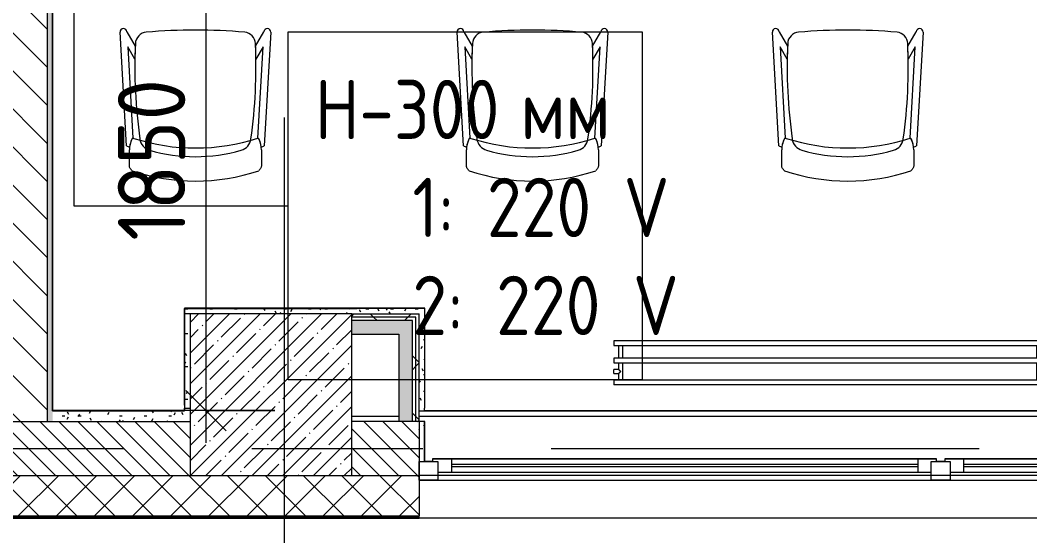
# Model space of a CAD drawing. Header units: millimetres. Extents: x -2911 to 185427, y -8553 to 29000.
# Drawn here: x 24930 to 28676, y -324 to 1590 of the extents above; entities that cross this region are included whole.
import ezdxf

# ---------------------------------------------------------------- set-up
doc = ezdxf.new("R2010")
doc.units = ezdxf.units.MM
doc.linetypes.add('Осевая', pattern=[3175, 635, -476.25, 1587.5, -476.25])
for name, color, linetype, lineweight in [('A-ANNO-DIMS', 7, 'Continuous', 9), ('A-ANNO-DIMS-100', 7, 'Continuous', 9), ('A-GLAZ', 7, 'Continuous', 9), ('A-GLAZ-1', 7, 'Continuous', 13), ('A-WALL', 7, 'Continuous', 9), ('E-ELEC-FIXT-IDEN', 7, 'Continuous', 9), ('I-WALL', 7, 'Continuous', 9), ('M-EQPM', 7, 'Continuous', 9), ('S-COLS', 7, 'Continuous', 9), ('Оси', 7, 'Continuous', 9), ('Оси-2', 7, 'Осевая', 9)]:
    doc.layers.add(name, color=color, linetype=linetype, lineweight=lineweight)
for name, color, linetype, lineweight, true_color in [('A-WALL-1', 7, 'Continuous', 9, 0x3c3c3c), ('A-WALL-FNSH-1', 7, 'Continuous', 9, 0x3c3c3c), ('I-FURN-1', 7, 'Continuous', 9, 0xf0f0f0)]:
    doc.layers.add(name, color=color, linetype=linetype, lineweight=lineweight, true_color=true_color)
doc.styles.add('GOST Common', font='GOST_Common.ttf', dxfattribs={"width": 0.9, "height": 220})
doc.styles.add('ISOCPEUR', font='isocpeur.ttf', dxfattribs={"width": 0.9, "height": 250})
doc.dimstyles.new('ISO-2_5_0_9К_БОЛЬШОЙ', dxfattribs={"dimscale": 304.8, "dimtxt": 248.995294, "dimasz": 0.492126, "dimexe": 0.393701, "dimexo": 0.984252, "dimgap": 0, "dimtad": 1, "dimdec": 0, "dimrnd": 10, "dimzin": 0, "dimdsep": 46, "dimtxsty": 'ISOCPEUR', "dimblk1": 'OBLIQUE', "dimblk2": 'OBLIQUE', "dimsah": 1, "dimcen": 0.09, "dimdle": 0.393701, "dimazin": 0, "dimtfac": 1, "dimtdec": 4, "dimtix": 1, "dimtmove": 0, "dimatfit": 3, "dimfxl": 1, "dimtvp": 1, "dimtolj": 1, "dimtzin": 0, "dimarcsym": 2})
pattern_1 = [(135, (0, 0), (-35.35534, -35.35534), [])]
pattern_2 = [(0, (0, 0), (121.92, 30.48), [10.058, -81.382, 10.058, -81.382, -487.68]), (0, (0, 0), (121.92, 30.48), [-182.88, 10.058, -172.822, 10.058, -81.382, -213.36]), (0, (0, 0), (121.92, 30.48), [-457.2, 10.058, -50.902, 10.058, -142.342]), (120, (45.72, 15.24), (-87.356454, 90.345817), [10.058, -81.382, 10.058, -81.382, -487.68]), (120, (45.72, 15.24), (-87.356454, 90.345817), [-182.88, 10.058, -172.822, 10.058, -81.382, -213.36]), (120, (45.72, 15.24), (-87.356454, 90.345817), [-457.2, 10.058, -50.902, 10.058, -142.342]), (240, (60.96, 76.2), (-34.563546, -120.825817), [10.058, -81.382, 10.058, -81.382, -487.68]), (240, (60.96, 76.2), (-34.563546, -120.825817), [-182.88, 10.058, -172.822, 10.058, -81.382, -213.36]), (240, (60.96, 76.2), (-34.563546, -120.825817), [-457.2, 10.058, -50.902, 10.058, -142.342])]
pattern_3 = [(45, (0, 0), (-106.066, 106.066), []), (135, (0, 0), (-106.066, -106.066), [])]

# ---------------------------------------------------------------- blocks, each defined once
blk = doc.blocks.new('BSC_Колонна _Прямоугольная - 600х600-V1-План размещения напольных электротехнических лючков и розеток 2 этажа в осях 1-12')
at = {"layer": 'S-COLS'}
h = blk.add_hatch(dxfattribs=at)
h.set_pattern_fill('FP_2', color=256, style=0, pattern_type=2)
h.set_pattern_definition([(45, (-25860, -200), (-57.02463, 57.02463), []), (45, (-25802.975, -200), (-57.02463, 57.02463), [100.806, -20.161, 3.353, -16.808])])
h.paths.add_polyline_path([(-300, -300), (300, -300), (300, 300), (-300, 300), (-300, -14.8)])
for p, q in [((300, 300), (-300, 300)), ((-300, 300), (-300, -300)), ((300, -300), (300, 300)), ((-300, -300), (300, -300))]:
    blk.add_line(p, q, dxfattribs=at)
blk = doc.blocks.new('120_Окно_СКБ_2Ст - 120_Окно_СКБ_2Ст 2800х2500 4-24273432-План размещения напольных электротехнических лючков и розеток 2 этажа в осях 1-12')
at = {"layer": 'A-GLAZ'}
for p, q in [((1400, -57), (-1400, -57)), ((-1280, -107), (-620, -107)), ((-450, -107), (1280, -107)), ((-1400, -127), (-1350, -127)), ((-620, -117), (-1280, -117)), ((-550, -127), (-520, -127)), ((1280, -117), (-450, -117)), ((1350, -127), (1380, -127))]:
    blk.add_line(p, q, dxfattribs=at)
at = {"layer": 'A-GLAZ-1'}
for p, q in [((-1400, -127), (-1400, -57)), ((-1400, -57), (-1330, -57)), ((-1330, -57), (-1330, -127)), ((-570, -127), (-570, -57)), ((-570, -57), (-500, -57)), ((-500, -57), (-500, -127)), ((1330, -127), (1330, -57)), ((1330, -57), (1400, -57)), ((1400, -57), (1400, -127)), ((-570, -87), (-1330, -87)), ((-1330, -87), (-1330, -127)), ((-1280, -137), (-1280, -87)), ((-620, -137), (-620, -87)), ((-570, -127), (-570, -87)), ((1330, -87), (-500, -87)), ((-500, -87), (-500, -127)), ((-450, -137), (-450, -87)), ((1280, -137), (1280, -87)), ((1330, -127), (1330, -87)), ((-1330, -127), (-1400, -127)), ((-1330, -127), (-1350, -127)), ((-1350, -127), (-1350, -137)), ((-1350, -137), (-550, -137)), ((-550, -137), (-1350, -137)), ((-500, -127), (-570, -127)), ((-550, -127), (-570, -127)), ((-550, -137), (-550, -127)), ((-500, -127), (-520, -127)), ((-520, -127), (-520, -137)), ((-520, -137), (1350, -137)), ((1350, -137), (-520, -137)), ((1400, -127), (1330, -127)), ((1350, -127), (1330, -127)), ((1350, -137), (1350, -127))]:
    blk.add_line(p, q, dxfattribs=at)
blk = doc.blocks.new('Chair_1 noor 78578 - 1_4-26230885-План размещения напольных электротехнических лючков и розеток 2 этажа в осях 1-12')
at = {"layer": 'I-FURN-1'}
for p, q in [((-141.2, -329.7), (-165.1, 92)), ((-139.7, 93.5), (-108.8, 39.9)), ((337.4, 39.9), (368.3, 93.5)), ((393.7, 92), (369.8, -329.7)), ((-136.5, 37.1), (-117.3, -302)), ((-110.2, -8.6), (-136.5, 37.1)), ((365.1, 37.1), (338.8, -8.6)), ((345.9, -302), (365.1, 37.1)), ((-130.5, -405.7), (-130.5, -344.8)), ((359.1, -344.8), (359.1, -405.7))]:
    blk.add_line(p, q, dxfattribs=at)
for centre, radius, start, end in [((-152.4, 92.7), 12.7, 3.25, 183.25), ((-64, 47.7), 44.5, 94.9088, 177.3739), ((114.8, -2033.8), 2133.6, 85.0956, 94.9088), ((292.6, 47.7), 44.4, 2.6261, 84.0604), ((381, 92.7), 12.7, 356.75, 176.75), ((1798.9, -37.7), 1909.3, 177.3739, 188.0341), ((1798.9, -37.7), 1909.3, 177.6693, 179.1239), ((-1570.3, -37.7), 1909.3, 351.9659, 2.6261), ((-1570.3, -37.7), 1909.3, 0.8761, 2.3307), ((114.3, 279.3), 660.4, 247.2437, 248.3), ((-37.4, -344.8), 93.1, 155.0136, 180), ((-37.4, -344.8), 93.1, 155.0136, 173.5215), ((-116, -308.2), 6.35, 72.1724, 155.0136), ((-116, -308.2), 6.35, 101.5909, 155.0136), ((114.3, 408), 746, 252.1724, 288.0555), ((-41.4, -297.5), 50.8, 188.0341, 253.8265), ((270, -297.5), 50.8, 286.1735, 351.9659), ((344.3, -307.4), 6.35, 25.523, 78.5814), ((344.6, -308.2), 6.35, 24.9864, 78.4091), ((266, -344.8), 93.1, 0, 25.523), ((266, -344.8), 93.1, 6.4785, 24.9864), ((114.3, 279.3), 660.4, 291.7, 292.7563), ((114.3, 239.2), 609.6, 253.8265, 286.1735), ((114.3, 271.9), 732.8, 251.3167, 288.6826)]:
    blk.add_arc(centre, radius, start, end, dxfattribs=at)
for points in [[(-120.4, -422.3), (-122, -420.8), (-124.7, -417.8), (-127.8, -413.5), (-129.8, -409.4), (-130.4, -406.9), (-130.5, -405.7)], [(359.1, -405.7), (359, -406.9), (358.4, -409.4), (356.4, -413.5), (353.3, -417.8), (350.6, -420.8), (349, -422.3)]]:
    blk.add_open_spline(points, degree=3, dxfattribs=at)
blk = doc.blocks.new('radiator_prado_classic_z_tip_30_po exemplyaru - Classic Z Тип 30-500-30677904-План размещения напольных электротехнических лючков и розеток 2 этажа в осях 1-12')
at = {"layer": 'M-EQPM'}
for p, q in [((0, -64), (0, -82)), ((0, -64), (1600, -64)), ((1600, -82), (1600, -64)), ((0, -82), (1600, -82)), ((17.5, -106.5), (0, -106.5)), ((17.5, -106.5), (0, -106.5)), ((0, -121.5), (0, -106.5)), ((0, -106.5), (0, -106.8)), ((0, -106.8), (0, -106.8)), ((17.5, -82), (17.5, -106.5)), ((32.5, -146), (32.5, -82)), ((1567.5, -82), (1567.5, -146)), ((1582.5, -106.5), (1582.5, -82)), ((1600, -106.5), (1582.5, -106.5)), ((1600, -106.5), (1582.5, -106.5)), ((1600, -106.8), (1600, -106.5)), ((1600, -106.5), (1600, -121.5)), ((1600, -106.8), (1600, -106.5)), ((1600, -106.5), (1600, -106.8)), ((0, -121.2), (0, -121.5)), ((0, -121.2), (0, -121.2)), ((0, -121.5), (17.5, -121.5)), ((0, -121.5), (17.5, -121.5)), ((0, -146), (0, -164)), ((1600, -146), (0, -146)), ((17.5, -121.5), (17.5, -146)), ((1582.5, -146), (1582.5, -121.5)), ((1582.5, -121.5), (1600, -121.5)), ((1582.5, -121.5), (1600, -121.5)), ((1600, -121.5), (1600, -121.2)), ((1600, -121.5), (1600, -121.2)), ((1600, -121.2), (1600, -121.5)), ((1600, -164), (1600, -146)), ((0, -164), (1600, -164)), ((17.5, -164), (17.5, -210)), ((32.5, -210), (32.5, -164)), ((1567.5, -164), (1567.5, -210)), ((1582.5, -210), (1582.5, -164)), ((1600, -210), (0, -210)), ((0, -210), (0, -228)), ((1600, -228), (1600, -210)), ((0, -228), (1600, -228))]:
    blk.add_line(p, q, dxfattribs=at)
for points, knots in [([(25, -114), (24.5, -113.5), (23.6, -112.6), (22.4, -111.4), (21.6, -110.6), (21.1, -110.1), (20.8, -109.8), (20.5, -109.5), (20.2, -109.2), (19.8, -108.9), (19.6, -108.6), (19.3, -108.3), (19, -108), (18.7, -107.7), (18.5, -107.5), (18.3, -107.3), (18.1, -107.1), (17.9, -106.9), (17.8, -106.8), (17.7, -106.7), (17.5, -106.5), (17.5, -106.5), (17.5, -106.5)], [0, 0, 0, 0, 0.142857, 0.285714, 0.357143, 0.392857, 0.428571, 0.464286, 0.5, 0.535714, 0.571429, 0.607143, 0.642857, 0.678571, 0.714286, 0.75, 0.785714, 0.821429, 0.857143, 0.892857, 0.928571, 1, 1, 1, 1]), ([(1575, -114), (1575.5, -113.5), (1576.4, -112.6), (1577.6, -111.4), (1578.4, -110.6), (1578.9, -110.1), (1579.2, -109.8), (1579.5, -109.5), (1579.8, -109.2), (1580.1, -108.8), (1580.4, -108.6), (1580.7, -108.3), (1581, -108), (1581.3, -107.7), (1581.5, -107.5), (1581.7, -107.3), (1581.9, -107.1), (1582.1, -106.9), (1582.2, -106.8), (1582.3, -106.7), (1582.5, -106.5), (1582.5, -106.5), (1582.5, -106.5)], [0, 0, 0, 0, 0.142857, 0.285714, 0.357143, 0.392857, 0.428571, 0.464286, 0.5, 0.535714, 0.571429, 0.607143, 0.642857, 0.678571, 0.714286, 0.75, 0.785714, 0.821429, 0.857143, 0.892857, 0.928571, 1, 1, 1, 1]), ([(17.5, -121.5), (17.5, -121.5), (17.5, -121.5), (17.7, -121.3), (17.8, -121.2), (17.9, -121.1), (18.1, -120.9), (18.3, -120.7), (18.5, -120.5), (18.7, -120.3), (19, -120), (19.3, -119.7), (19.6, -119.4), (19.8, -119.1), (20.3, -118.7), (20.7, -118.3), (21.1, -117.9), (21.6, -117.4), (22.4, -116.6), (23.6, -115.4), (24.5, -114.5), (25, -114)], [0, 0, 0, 0, 0.071429, 0.107143, 0.142857, 0.178571, 0.214286, 0.25, 0.285714, 0.321429, 0.357143, 0.392857, 0.428571, 0.464286, 0.5, 0.571429, 0.607143, 0.642857, 0.714286, 0.857143, 1, 1, 1, 1]), ([(1582.5, -121.5), (1582.5, -121.5), (1582.5, -121.5), (1582.3, -121.3), (1582.2, -121.2), (1582.1, -121.1), (1581.9, -120.9), (1581.7, -120.7), (1581.5, -120.5), (1581.3, -120.3), (1581, -120), (1580.7, -119.7), (1580.4, -119.4), (1580.1, -119.2), (1579.7, -118.7), (1579.3, -118.3), (1578.9, -117.9), (1578.4, -117.4), (1577.6, -116.6), (1576.4, -115.4), (1575.5, -114.5), (1575, -114)], [0, 0, 0, 0, 0.071429, 0.107143, 0.142857, 0.178571, 0.214286, 0.25, 0.285714, 0.321429, 0.357143, 0.392857, 0.428571, 0.464286, 0.5, 0.571429, 0.607143, 0.642857, 0.714286, 0.857143, 1, 1, 1, 1])]:
    blk.add_open_spline(points, degree=3, knots=knots, dxfattribs=at)
blk = doc.blocks.new('DIMBLOCK42-План размещения напольных электротехнических лючков и розеток 2 этажа в осях 1-12')
at = {"layer": 'A-ANNO-DIMS-100', "lineweight": 20}
for p, q in [((25619.2, 1990.9), (25544.2, 2065.9)), ((25619.2, 1990.9), (25694.2, 1915.9)), ((25619.2, 141), (25544.2, 216)), ((25619.2, 141), (25694.2, 66))]:
    blk.add_line(p, q, dxfattribs=at)
at = {"layer": 'A-ANNO-DIMS-100'}
for p, q in [((25509, 1990.9), (25739.2, 1990.9)), ((25619.2, 1990.9), (25509, 1990.9)), ((25619.2, 1990.9), (25619.2, 21)), ((25875.1, 141), (25499.2, 141)), ((25619.2, 141), (25875.1, 141))]:
    blk.add_line(p, q, dxfattribs=at)
at = {"layer": 'A-ANNO-DIMS-100', "color": 0, "insert": (25292.6, 771.5), "char_height": 250, "width": 706.764, "attachment_point": 1, "rotation": 90, "line_spacing_factor": 1.149209, "style": 'ISOCPEUR'}
blk.add_mtext('1850', dxfattribs=at)
blk = doc.blocks.new('_Oblique')
at = {"color": 0, "linetype": 'ByBlock', "lineweight": -2}
blk.add_line((-0.5, -0.5), (0.5, 0.5), dxfattribs=at)

msp = doc.modelspace()

# ---------------------------------------------------------------- hatches: boundary and pattern name
at = {"layer": 'A-WALL'}
h = msp.add_hatch(dxfattribs=at)
h.set_pattern_fill('FP_16', color=256, style=0, pattern_type=2)
h.set_pattern_definition(pattern_1)
h.paths.add_polyline_path([(25329.9, -100), (25560, -100), (25560, 100), (24810, 100), (24810, -100)])
h.paths.add_polyline_path([(22677.9, -100), (22710, -100), (22710, 100), (22510, 100), (22510, -100)])
h = msp.add_hatch(dxfattribs=at)
h.set_pattern_fill('FP_16', color=256, style=0, pattern_type=2)
h.set_pattern_definition(pattern_1)
h.paths.add_polyline_path([(26409.7, -100), (26409.7, 100), (26160, 100), (26160, -100)])
h = msp.add_hatch(dxfattribs=at)
h.set_pattern_fill('FP_12', color=256, style=0, pattern_type=2)
h.set_pattern_definition([(45, (0, 0), (-70.71068, 70.71068), []), (135, (0, 0), (-70.71068, -70.71068), [])])
h.paths.add_polyline_path([(38277.7, -250), (38277.7, -100), (37990, -100), (37990, -250)])
h.paths.add_polyline_path([(35890, -250), (35890, -100), (34770, -100), (34770, -250)])
h.paths.add_polyline_path([(33870, -250), (33870, -100), (33010, -100), (33010, -250), (33610, -250)])
h.paths.add_polyline_path([(30633.9, -250), (30910, -250), (30910, -100), (29209.7, -100), (29209.7, -250)])
h.paths.add_polyline_path([(26160, -250), (26409.7, -250), (26409.7, -100), (24810, -100), (24810, -250), (25560, -250)])
h.paths.add_polyline_path([(22510, -250), (22710, -250), (22710, -100), (21610, -100), (21610, -250), (21910, -250)])
h.paths.add_polyline_path([(18160, -250), (18810, -250), (18810, -100), (18160, -100)])
h.paths.add_polyline_path([(16110, -250), (17260, -250), (17260, -100), (16110, -100)])
h.paths.add_polyline_path([(13010, -250), (13010, -100), (11660, -100), (11660, -250), (12069.9, -250)])
h.paths.add_polyline_path([(6766, -250), (8560, -250), (8560, -100), (4630, -100), (4630, -250)])
h.paths.add_polyline_path([(2788, -250), (3730, -250), (3730, -100), (-260, -100), (-260, -250), (1462, -250)])
at = {"layer": 'I-WALL'}
h = msp.add_hatch(dxfattribs=at)
h.set_pattern_fill('FP_11', color=256, style=0, pattern_type=2)
h.set_pattern_definition([(135, (0, 0), (-70.71068, -70.71068), [])])
h.paths.add_polyline_path([(24830, 100), (25030, 100), (25030, 7700), (24830, 7700), (24830, 140)])
h = msp.add_hatch(dxfattribs=at)
h.set_pattern_fill('FP_87', color=256, style=0, pattern_type=2)
h.set_pattern_definition(pattern_2)
h.paths.add_polyline_path([(25050, 100), (25050, 7080), (25030, 7080), (25030, 100)])
h = msp.add_hatch(dxfattribs=at)
h.set_pattern_fill('FP_87', color=256, style=0, pattern_type=2)
h.set_pattern_definition(pattern_2)
h.paths.add_polyline_path([(25540, 140), (25560, 140), (25560, 520), (25540, 520), (25540, 141)])
h = msp.add_hatch(dxfattribs=at)
h.set_pattern_fill('FP_87', color=256, style=0, pattern_type=2)
h.set_pattern_definition(pattern_2)
h.paths.add_polyline_path([(25560, 150), (25560, 500), (25540, 500), (25540, 150)])
h = msp.add_hatch(dxfattribs=at)
h.set_pattern_fill('FP_87', color=256, style=0, pattern_type=2)
h.set_pattern_definition(pattern_2)
h.paths.add_polyline_path([(26430, 500), (26430, 520), (25560, 520), (25560, 500), (26410, 500)])
h = msp.add_hatch(dxfattribs=at)
h.set_pattern_fill('FP_88', color=256, style=0, pattern_type=2)
h.set_pattern_definition(pattern_3)
h.paths.add_polyline_path([(26335, 487.5), (26397.5, 487.5), (26397.5, 500), (26160, 500), (26160, 487.5)])
h = msp.add_hatch(dxfattribs=at)
h.set_pattern_fill('FP_88', color=256, style=0, pattern_type=2)
h.set_pattern_definition(pattern_3)
h.paths.add_polyline_path([(26385, 475), (26385, 487.5), (26160, 487.5), (26160, 475), (26335, 475)])
h = msp.add_hatch(dxfattribs=at)
h.set_pattern_fill('FP_88', color=256, style=0, pattern_type=2)
h.set_pattern_definition(pattern_3)
h.paths.add_polyline_path([(26385, 100), (26397.5, 100), (26397.5, 487.5), (26385, 487.5), (26385, 185.2)])
h = msp.add_hatch(dxfattribs=at)
h.set_pattern_fill('FP_88', color=256, style=0, pattern_type=2)
h.set_pattern_definition(pattern_3)
h.paths.add_polyline_path([(26397.5, 100), (26410, 100), (26410, 500), (26397.5, 500), (26397.5, 185.2)])
h = msp.add_hatch(dxfattribs=at)
h.set_pattern_fill('FP_87', color=256, style=0, pattern_type=2)
h.set_pattern_definition(pattern_2)
h.paths.add_polyline_path([(26430, 140), (26430, 500), (26410, 500), (26410, 140)])
for points in [[(26335, 425), (26335, 475), (26160, 475), (26160, 425)], [(26335, 100), (26385, 100), (26385, 475), (26335, 475), (26335, 185.2)]]:
    msp.add_hatch(color=256, dxfattribs=at).paths.add_polyline_path(points)
h = msp.add_hatch(dxfattribs=at)
h.set_pattern_fill('FP_87', color=256, style=0, pattern_type=2)
h.set_pattern_definition(pattern_2)
h.paths.add_polyline_path([(25050, 100), (25560, 100), (25560, 140), (25050, 140)])
h = msp.add_hatch(dxfattribs=at)
h.set_pattern_fill('FP_87', color=256, style=0, pattern_type=2)
h.set_pattern_definition(pattern_2)
h.paths.add_polyline_path([(26429.7, -48), (26429.7, 100), (26409.7, 100), (26409.7, -48)])

# ---------------------------------------------------------------- linework, layer by layer
at = {"layer": 'A-WALL'}
for p, q in [((25030, 7700), (25030, 100)), ((25050, 140), (25050, 6180)), ((26397.5, 487.5), (26160, 487.5)), ((26397.5, 100), (26397.5, 487.5)), ((26385, 475), (26160, 475)), ((26385, 100), (26385, 475)), ((25540, 140), (25540, 150)), ((25050, 140), (25540, 140)), ((24830, 100), (25560, 100)), ((24810, -100), (25560, -100)), ((26160, -100), (26409.7, -100)), ((24810, -250), (26409.7, -250)), ((24810, -253), (26409.7, -253)), ((29209.7, -258), (26409.7, -258))]:
    msp.add_line(p, q, dxfattribs=at)
at = {"layer": 'A-WALL-1'}
for p, q in [((25560, 500), (25540, 500)), ((26160, 500), (26410, 500)), ((26430, 520), (26180.5, 520)), ((26410, 100), (26410, 500)), ((26160, 425), (26335, 425)), ((26335, 425), (26335, 100)), ((25540, 160.5), (25540, 150)), ((25540, 150), (25560, 150)), ((26430, 140), (26430, 150)), ((26410, 140), (26430, 140)), ((26429.7, 100), (26160, 100)), ((26409.7, 100), (26409.7, -250)), ((26429.7, -48), (26429.7, 100)), ((26409.7, -48), (26429.7, -48))]:
    msp.add_line(p, q, dxfattribs=at)
at = {"layer": 'A-WALL-FNSH-1'}
for p, q in [((25051, 141), (25051, 6180)), ((25539, 521), (25539, 141)), ((26431, 521), (25539, 521)), ((25539, 520), (26180.5, 520)), ((25540, 160.5), (25540, 520)), ((26180.5, 520), (26180.5, 521)), ((26430, 520), (26430, 150)), ((26431, 150), (26431, 521)), ((25539, 160.5), (25540, 160.5)), ((26430, 150), (26431, 150)), ((25539, 141), (25051, 141)), ((26430.7, 100), (26429.7, 100)), ((26430.7, -48), (26430.7, 100)), ((26429.7, -48), (26430.7, -48)), ((24810, -258), (26409.7, -258)), ((26409.7, -258), (26409.7, -250))]:
    msp.add_line(p, q, dxfattribs=at)
at = {"layer": 'E-ELEC-FIXT-IDEN'}
for p, q in [((25129, 1870.9), (25129, 900.6)), ((25129, 900.6), (25924.3, 901.1))]:
    msp.add_line(p, q, dxfattribs=at)
at = {"layer": 'E-ELEC-FIXT-IDEN', "flags": 128}
msp.add_lwpolyline([(25924.3, 1546.6), (27237.6, 1546.6), (27237.6, 255.6), (25924.3, 255.6)], close=True, dxfattribs=at)
at = {"layer": 'I-WALL'}
for p, q in [((26160, 120), (26335, 120)), ((26410, 120), (29209.7, 120)), ((26430, 141), (29188.7, 141)), ((26430, 140), (29189.7, 140)), ((29209.7, -100), (26409.7, -100))]:
    msp.add_line(p, q, dxfattribs=at)
at = {"layer": 'Оси'}
msp.add_line((25910, -1906.3), (25910, 593.7), dxfattribs=at)
at = {"layer": 'Оси-2'}
for p, q in [((25910, 593.7), (25910, 24898.1)), ((389, 0), (35990, 0))]:
    msp.add_line(p, q, dxfattribs=at)

# ---------------------------------------------------------------- block references
at = {"layer": 'A-GLAZ', "rotation": 180}
msp.add_blockref('120_Окно_СКБ_2Ст - 120_Окно_СКБ_2Ст 2800х2500 4-24273432-План размещения напольных электротехнических лючков и розеток 2 этажа в осях 1-12', (27809.7, -175), dxfattribs=at)
at = {"layer": 'I-FURN-1'}
for p in [(25465.7, 1453.8), (26716, 1453.8), (27885.7, 1453.8)]:
    msp.add_blockref('Chair_1 noor 78578 - 1_4-26230885-План размещения напольных электротехнических лючков и розеток 2 этажа в осях 1-12', p, dxfattribs=at)
at = {"layer": 'M-EQPM', "rotation": 180}
msp.add_blockref('radiator_prado_classic_z_tip_30_po exemplyaru - Classic Z Тип 30-500-30677904-План размещения напольных электротехнических лючков и розеток 2 этажа в осях 1-12', (28732.7, 172), dxfattribs=at)
at = {"layer": 'S-COLS'}
msp.add_blockref('BSC_Колонна _Прямоугольная - 600х600-V1-План размещения напольных электротехнических лючков и розеток 2 этажа в осях 1-12', (25860, 200), dxfattribs=at)

# ---------------------------------------------------------------- texts
at = {"layer": 'E-ELEC-FIXT-IDEN', "char_height": 220, "attachment_point": 1, "style": 'GOST Common'}
for s, insert, width in [('H-300 ', (26024.3, 1368.9), 923.544), ('мм', (26786.3, 1368.9), 375.19), ('   1: 220 V', (26024.3, 1005.1), 1291.519), ('   2: 220 V', (26024.3, 641.3), 1342.025)]:
    msp.add_mtext(s, dxfattribs=dict(at, insert=insert, width=width))

# ---------------------------------------------------------------- dimensions: what is measured, and where the dimension line sits
at = {"layer": 'A-ANNO-DIMS'}
dim = msp.add_linear_dim(base=(25619.2, 141), p1=(25209, 1990.9), p2=(25575.1, 141), angle=90, dimstyle='ISO-2_5_0_9К_БОЛЬШОЙ', override={"dimpost": '<>', "dimfxl": 1885.817932}, dxfattribs=at)
dim.commit()
dim.dimension.update_dxf_attribs({"geometry": 'DIMBLOCK42-План размещения напольных электротехнических лючков и розеток 2 этажа в осях 1-12', "text_midpoint": (25494.2, 1066)})

doc.saveas('drawing.dxf')
